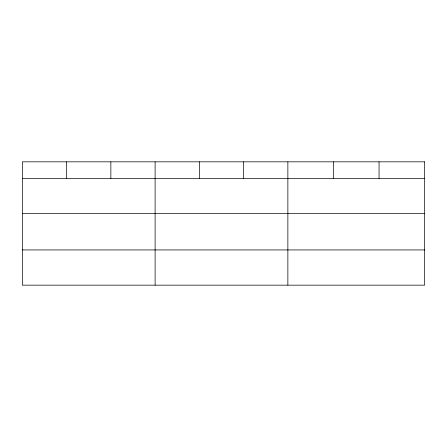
<?xml version="1.0" encoding="UTF-8"?>
<svg xmlns="http://www.w3.org/2000/svg" width="447" height="447" viewBox="0 0 447 447"><rect width="100%" height="100%" fill="white"/><g stroke="black" fill="none" stroke-linecap="round" stroke-linejoin="round"><path stroke-width="0.67" d="M22.35 178.387L424.65 178.387M22.35 213.627L424.65 213.627M22.35 249.929L424.65 249.929M379.056 161.831L379.056 178.387M333.462 161.831L333.462 178.387M287.868 161.831L287.868 285.169M243.615 161.831L243.615 178.387M199.362 161.831L199.362 178.387M155.109 161.831L155.109 285.169M110.856 161.831L110.856 178.387M66.603 161.831L66.603 178.387M424.65 161.831L22.35 161.831L22.35 285.169L424.65 285.169L424.65 161.831"/></g></svg>
